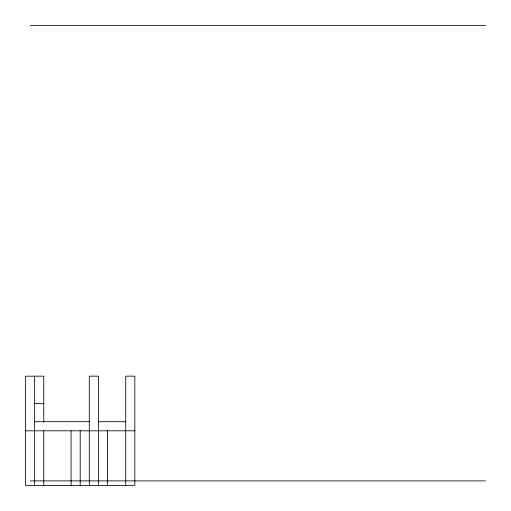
<?xml version="1.0" encoding="UTF-8"?>
<svg xmlns="http://www.w3.org/2000/svg" width="511" height="511" viewBox="0 0 511 511"><rect width="100%" height="100%" fill="white"/><g stroke="black" fill="none" stroke-linecap="round" stroke-linejoin="round"><path stroke-width="0.77" d="M30.104 25.55L485.45 25.55M34.659 403.486L43.761 403.486M34.659 421.703L89.693 421.703M98.406 421.703L125.725 421.703M25.55 430.811L134.834 430.811M30.104 480.896L485.45 480.896M125.725 485.45L125.725 376.166L134.834 376.166L134.834 485.45L25.55 485.45L25.55 376.166L43.761 376.166L43.761 422.099M107.514 430.811L107.514 485.45M98.406 485.45L98.406 376.166L89.297 376.166L89.297 485.45M80.189 430.811L80.189 485.45M71.086 430.811L71.086 485.45M43.761 430.811L43.761 485.45M34.659 376.166L34.659 485.45"/></g></svg>
